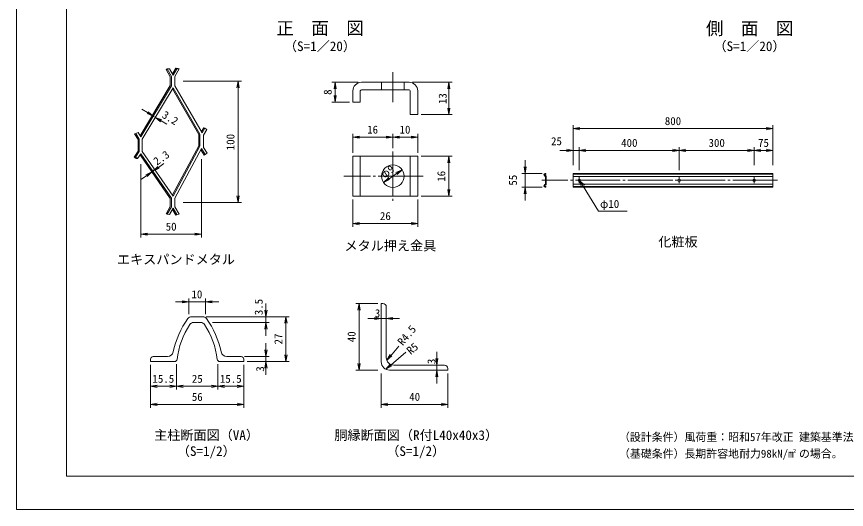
# Model space of a CAD drawing. Units: millimetres, scale not verified, with parts at other scales. Extents: x -4200 to 4200, y -2970 to 2970.
# Drawn here: x -4200 to 783, y -2970 to -9 of the extents above; entities that cross this region are included whole.
import ezdxf
from ezdxf.enums import TextEntityAlignment as Align

# ---------------------------------------------------------------- set-up
doc = ezdxf.new("R2010")
doc.units = ezdxf.units.MM
doc.header["$LTSCALE"] = 15
doc.linetypes.add('LONG_CHAIN', pattern=[21, 18, -1, 1, -1])
doc.layers.add('0-0_D-TTL-TXT', color=7, linetype='Continuous')
for name, color, linetype, lineweight in [('0-1_D-STR1', 1, 'Continuous', 9), ('0-2_D-BMK', 2, 'LONG_CHAIN', 9), ('0-3_D-STR-DIM', 7, 'Continuous', 9), ('0-7_D-STR3', 3, 'Continuous', 9), ('0-8_0', 7, 'Continuous', 9), ('0-9_D-STR-TXT', 7, 'Continuous', 9), ('0-A_D-STR2', 7, 'Continuous', 9), ('0-B_D-TTL', 2, 'Continuous', 9)]:
    doc.layers.add(name, color=color, linetype=linetype, lineweight=lineweight)
doc.styles.add('ＭＳ ゴシック', font='')
doc.styles.get('ＭＳ ゴシック').set_extended_font_data('MS Gothic')

# ---------------------------------------------------------------- blocks, each defined once
blk = doc.blocks.new('_Open')
at = {"layer": '0-8_0'}
blk.add_line((-15, 2.5), (0, 0), dxfattribs=at)
blk.add_lwpolyline([(-15, -2.5), (0, 0), (-15, 0)], dxfattribs=at)
blk = doc.blocks.new('MLeader15')
at = {"layer": '0-9_D-STR-TXT'}
blk.add_line((-819.22, -993.98), (-798.27, -1028.05), dxfattribs=at)
for points in [[(-807.4, -1033.67), (-819.22, -993.98), (-789.14, -1022.44)], [(-798.27, -1028.05), (-706.04, -1178.07), (-539.44, -1178.07), (-532.24, -1178.07)]]:
    blk.add_lwpolyline(points, dxfattribs=at)

msp = doc.modelspace()

# ---------------------------------------------------------------- linework, layer by layer
at = {"layer": '0-1_D-STR1'}
for p, q in [((-2009.8, -2083.01), (-2009.8, -1733.01)), ((-1999.8, -1733.01), (-2009.8, -1733.01)), ((-1979.8, -1753.01), (-1979.8, -2058.01)), ((-3150.38, -1811.92), (-3080.62, -1811.92)), ((-3138.03, -1846.92), (-3092.98, -1846.92)), ((-3395.5, -2066.92), (-3395.5, -2081.92)), ((-3251.38, -2081.92), (-3395.5, -2081.92)), ((-3293.67, -2051.92), (-3380.5, -2051.92)), ((-2979.62, -2081.92), (-2835.5, -2081.92)), ((-2937.33, -2051.92), (-2850.5, -2051.92)), ((-2835.5, -2066.92), (-2835.5, -2081.92)), ((-1934.8, -2103.01), (-1629.8, -2103.01))]:
    msp.add_line(p, q, dxfattribs=at)
msp.add_lwpolyline([(-1959.8, -2133.01), (-1609.8, -2133.01), (-1609.8, -2123.01)], dxfattribs=at)
for centre, radius, start, end in [((-1999.8, -1753.01), 20, 0, 90), ((-2740.5, -2131.92), 530, 144.25644, 168.25596), ((-3150.38, -1836.92), 25, 90, 144.25644), ((-3080.62, -1836.92), 25, 35.74356, 90), ((-3490.5, -2131.92), 530, 11.74404, 35.74356), ((-2740.5, -2131.92), 500, 146.81334, 172.74916), ((-3138.03, -1871.92), 25, 90, 146.81334), ((-3092.98, -1871.92), 25, 33.18666, 90), ((-3490.5, -2131.92), 500, 7.25084, 33.18666), ((-3293.67, -2016.92), 35, 270, 348.25596), ((-2937.33, -2016.92), 35, 191.74404, 270), ((-3380.5, -2066.92), 15, 90, 180), ((-3251.38, -2066.92), 15, 270, 352.74916), ((-2979.62, -2066.92), 15, 187.25084, 270), ((-2850.5, -2066.92), 15, 0, 90), ((-1959.8, -2083.01), 50, 180.00043, 270), ((-1934.8, -2058.01), 45, 180.00046, 270), ((-1629.8, -2123.01), 20, 0, 90)]:
    msp.add_arc(centre, radius, start, end, dxfattribs=at)
at = {"layer": '0-2_D-BMK'}
for p, q in [((-1940.79, -343.03), (-1940.79, -523.03)), ((-1940.79, -819.57), (-1940.79, -1114.96)), ((-1758.64, -967.26), (-2235.1, -967.26)), ((370.56, -992.41), (-1045.8, -992.41)), ((-820.83, -974.41), (-820.83, -1010.41)), ((-220.83, -974.41), (-220.83, -1010.41)), ((229.17, -974.41), (229.17, -1010.41))]:
    msp.add_line(p, q, dxfattribs=at)
at = {"layer": '0-3_D-STR-DIM'}
for p, q in [((-3199.55, -396.42), (-2850.34, -396.42)), ((-2870.34, -436.42), (-2870.34, -1085.84)), ((-2148.29, -403.03), (-2306.69, -403.03)), ((-2286.69, -443.03), (-2286.69, -483.03)), ((-1823.29, -403.03), (-1584.14, -403.03)), ((-1604.14, -443.03), (-1604.14, -558.03)), ((-2200.79, -523.03), (-2306.69, -523.03)), ((-3413.33, -586.01), (-3447.61, -565.41)), ((-3379.04, -606.61), (-3366.31, -614.26)), ((-3332.02, -634.86), (-3297.73, -655.46)), ((-1770.79, -598.03), (-1584.14, -598.03)), ((-858.33, -901.16), (-858.33, -661.77)), ((-818.33, -681.77), (301.67, -681.77)), ((341.67, -901.16), (341.67, -661.77)), ((-2180.79, -827.26), (-2180.79, -713.1)), ((-2140.79, -733.1), (-1980.79, -733.1)), ((-1940.79, -799.57), (-1940.79, -713.1)), ((-1940.79, -799.57), (-1940.79, -713.1)), ((-1900.79, -733.1), (-1830.79, -733.1)), ((-1790.79, -827.26), (-1790.79, -713.1)), ((-858.33, -871.16), (-858.33, -792.77)), ((-820.83, -931.16), (-820.83, -792.77)), ((-820.83, -901.16), (-820.83, -792.77)), ((-220.83, -931.16), (-220.83, -792.77)), ((-220.83, -931.16), (-220.83, -792.77)), ((229.17, -901.16), (229.17, -792.77)), ((229.17, -901.16), (229.17, -792.77)), ((341.67, -901.16), (341.67, -792.77)), ((-898.33, -812.77), (-938.33, -812.77)), ((-820.83, -812.77), (-858.33, -812.77)), ((-780.83, -812.77), (-260.83, -812.77)), ((-780.83, -812.77), (-740.83, -812.77)), ((-180.83, -812.77), (189.17, -812.77)), ((269.17, -812.77), (301.67, -812.77)), ((-3454.16, -895.54), (-3454.16, -1335.89)), ((-3348.34, -914.93), (-3315.47, -892.14)), ((-3089.65, -866.17), (-3089.65, -1335.89)), ((-1770.79, -847.26), (-1584.14, -847.26)), ((-1604.14, -887.26), (-1604.14, -1047.26)), ((-1146.12, -911.16), (-1146.12, -871.16)), ((-3387.31, -941.95), (-3381.21, -937.72)), ((-3420.19, -964.74), (-3453.06, -987.53)), ((-1963.42, -982.89), (-1918.16, -951.64)), ((-1043.85, -951.16), (-1166.12, -951.16)), ((-1146.12, -951.16), (-1146.12, -1033.66)), ((-1043.85, -1033.66), (-1166.12, -1033.66)), ((-1770.79, -1087.26), (-1584.14, -1087.26)), ((-1146.12, -1073.66), (-1146.12, -1113.66)), ((-3199.55, -1125.84), (-2850.34, -1125.84)), ((-2180.79, -1107.26), (-2180.79, -1272.51)), ((-1790.79, -1107.26), (-1790.79, -1272.51)), ((-2140.79, -1252.51), (-1830.79, -1252.51)), ((-3414.16, -1315.89), (-3129.65, -1315.89)), ((-3205.5, -1722.8), (-3245.5, -1722.8)), ((-3165.5, -1797.01), (-3165.5, -1702.8)), ((-3165.5, -1722.8), (-3065.5, -1722.8)), ((-3065.5, -1797.01), (-3065.5, -1702.8)), ((-3025.5, -1722.8), (-2985.5, -1722.8)), ((-2702.86, -1771.92), (-2702.86, -1731.92)), ((-2029.8, -1733.01), (-2163.13, -1733.01)), ((-2143.13, -1773.01), (-2143.13, -2093.01)), ((-3060.62, -1811.92), (-2682.86, -1811.92)), ((-3045.5, -1811.92), (-2562.71, -1811.92)), ((-2702.86, -1811.92), (-2702.86, -1846.92)), ((-2049.8, -1822.96), (-2089.8, -1822.96)), ((-2009.8, -1822.96), (-1979.8, -1822.96)), ((-1939.8, -1822.96), (-1899.8, -1822.96)), ((-3023.65, -1846.92), (-2682.86, -1846.92)), ((-2702.86, -1886.92), (-2702.86, -1926.92)), ((-2582.71, -2041.92), (-2582.71, -1851.92)), ((-2702.86, -2011.92), (-2702.86, -1971.92)), ((-1905.38, -1989.93), (-1975.48, -2072.7)), ((-1862.39, -2025.53), (-1980.28, -2126.61)), ((-1676.47, -2063.01), (-1676.47, -2023.01)), ((-2830.5, -2051.92), (-2682.86, -2051.92)), ((-2815.5, -2081.92), (-2682.86, -2081.92)), ((-2815.5, -2081.92), (-2562.71, -2081.92)), ((-2702.86, -2081.92), (-2702.86, -2051.92)), ((-3395.5, -2101.92), (-3395.5, -2250.28)), ((-3395.5, -2101.92), (-3395.5, -2359.24)), ((-3240.5, -2097.24), (-3240.5, -2250.28)), ((-3240.5, -2097.24), (-3240.5, -2250.28)), ((-2990.5, -2097.24), (-2990.5, -2250.28)), ((-2990.5, -2097.24), (-2990.5, -2250.28)), ((-2835.5, -2101.92), (-2835.5, -2250.28)), ((-2835.5, -2101.92), (-2835.5, -2359.24)), ((-2702.86, -2121.92), (-2702.86, -2161.92)), ((-2029.8, -2133.01), (-2163.13, -2133.01)), ((-1676.47, -2103.01), (-1676.47, -2133.01)), ((-2009.8, -2153.01), (-2009.8, -2358.7)), ((-1676.47, -2173.01), (-1676.47, -2213.01)), ((-1609.8, -2153.01), (-1609.8, -2358.7)), ((-3355.5, -2230.28), (-3280.5, -2230.28)), ((-3200.5, -2230.28), (-3030.5, -2230.28)), ((-2950.5, -2230.28), (-2875.5, -2230.28)), ((-3355.5, -2339.24), (-2875.5, -2339.24)), ((-1969.8, -2338.7), (-1649.8, -2338.7))]:
    msp.add_line(p, q, dxfattribs=at)
at = {"layer": '0-7_D-STR3'}
for p, q in [((-2128.29, -403.03), (-1843.29, -403.03)), ((-2128.29, -448.03), (-1843.29, -448.03)), ((-2008.29, -403.03), (-2008.29, -448.03)), ((-1873.29, -403.03), (-1873.29, -448.03)), ((-2180.79, -523.03), (-2180.79, -455.53)), ((-2135.79, -523.03), (-2135.79, -455.53)), ((-1835.79, -598.03), (-1835.79, -455.53)), ((-1790.79, -598.03), (-1790.79, -455.53)), ((-2135.79, -523.03), (-2180.79, -523.03)), ((-1790.79, -598.03), (-1835.79, -598.03)), ((-2135.79, -1087.26), (-2135.79, -847.26)), ((-1835.79, -1087.26), (-1835.79, -847.26)), ((-1790.79, -1087.26), (-1790.79, -847.26)), ((-1023.85, -969.16), (-1023.85, -1015.66)), ((-1020.85, -951.68), (-1020.85, -956.81)), ((-1019.35, -967.51), (-1019.35, -1017.31)), ((341.67, -951.16), (-858.33, -951.16)), ((-858.33, -951.16), (-858.33, -1033.66)), ((341.67, -955.66), (-858.33, -955.66)), ((341.67, -969.16), (-858.33, -969.16)), ((341.67, -951.16), (341.67, -1033.66)), ((-1020.85, -1028.02), (-1020.85, -1033.15)), ((341.67, -1015.66), (-858.33, -1015.66)), ((341.67, -1029.16), (-858.33, -1029.16)), ((341.67, -1033.66), (-858.33, -1033.66)), ((-2180.79, -1087.26), (-1790.79, -1087.26))]:
    msp.add_line(p, q, dxfattribs=at)
msp.add_lwpolyline([(-2180.79, -1087.26), (-2180.79, -847.26), (-1790.79, -847.26)], dxfattribs=at)
for centre, radius in [((-1940.79, -967.26), 67.5), ((-820.83, -992.41), 7.5), ((-220.83, -992.41), 7.5), ((229.17, -992.41), 7.5)]:
    msp.add_circle(centre, radius, dxfattribs=at)
for centre, radius, start, end in [((-2128.29, -455.53), 52.5, 90, 180), ((-2128.29, -455.53), 7.5, 90, 180), ((-1843.29, -455.53), 52.5, 0, 90), ((-1843.29, -455.53), 7.5, 0, 90), ((-1023.85, -960.16), 9, 70.52868, 269.99967), ((-1023.85, -960.16), 4.5, 48.18947, 281.53729), ((-1022.35, -967.51), 3, 0, 101.53718), ((-1023.85, -1024.66), 9, 90.00033, 289.47131), ((-1023.85, -1024.66), 4.5, 78.46349, 311.81055), ((-1022.35, -1017.31), 3, 258.46283, 0.00055)]:
    msp.add_arc(centre, radius, start, end, dxfattribs=at)
at = {"layer": '0-A_D-STR2'}
for p, q in [((-3295.63, -323.51), (-3302.06, -327.22)), ((-3276.84, -370.88), (-3302.06, -327.22)), ((-3281.3, -321.91), (-3295.63, -323.51)), ((-3281.3, -321.91), (-3295.63, -323.51)), ((-3269.41, -368.89), (-3295.63, -323.51)), ((-3269.41, -368.89), (-3295.63, -323.51)), ((-3281.3, -321.91), (-3259.48, -360.11)), ((-3281.3, -321.91), (-3259.48, -360.11)), ((-3237.67, -321.91), (-3259.48, -360.11)), ((-3237.67, -321.91), (-3259.48, -360.11)), ((-3249.55, -368.89), (-3223.33, -323.51)), ((-3249.55, -368.89), (-3223.33, -323.51)), ((-3244.11, -318.23), (-3229.77, -319.83)), ((-3237.67, -321.91), (-3223.33, -323.51)), ((-3237.67, -321.91), (-3223.33, -323.51)), ((-3223.33, -323.51), (-3229.77, -319.83)), ((-3276.84, -422.08), (-3276.84, -370.88)), ((-3269.41, -424.71), (-3269.41, -368.89)), ((-3269.41, -424.14), (-3269.41, -368.89)), ((-3249.55, -423.95), (-3249.55, -368.89)), ((-3249.55, -424.71), (-3249.55, -368.89)), ((-3276.84, -422.08), (-3458.51, -724.48)), ((-3269.41, -424.14), (-3454.25, -731.8)), ((-3259.48, -436.44), (-3445.4, -745.91)), ((-3263.85, -443.72), (-3106.21, -716.77)), ((-3259.48, -436.44), (-3098.78, -714.78)), ((-3249.55, -423.95), (-3085.92, -707.36)), ((-3090.29, -700.09), (-3076.44, -676.31)), ((-3076.95, -721.46), (-3057.19, -687.52)), ((-3070.02, -680.05), (-3076.44, -676.31)), ((-3482.98, -711.97), (-3491.05, -712.86)), ((-3470.64, -747.91), (-3491.05, -712.86)), ((-3470.15, -704.5), (-3482.98, -711.97)), ((-3463.22, -745.91), (-3482.98, -711.97)), ((-3454.25, -731.8), (-3470.15, -704.5)), ((-3463.22, -745.91), (-3463.22, -819.08)), ((-3445.4, -745.91), (-3445.4, -819.08)), ((-3106.21, -716.77), (-3106.21, -786.09)), ((-3098.78, -714.78), (-3098.78, -787.96)), ((-3076.95, -721.46), (-3076.95, -794.64)), ((-3470.64, -747.91), (-3470.64, -816.92)), ((-3106.21, -786.09), (-3264.23, -1080.39)), ((-3098.78, -787.96), (-3259.48, -1087.23)), ((-3076.95, -794.64), (-3054.65, -829.7)), ((-3470.64, -816.92), (-3493.69, -853.16)), ((-3463.22, -819.08), (-3485.52, -854.15)), ((-3454.16, -832.51), (-3473, -862.12)), ((-3458.48, -839.3), (-3276.84, -1101.29)), ((-3454.16, -832.51), (-3269.41, -1098.97)), ((-3445.4, -819.08), (-3259.48, -1087.23)), ((-3089.65, -802.34), (-3249.55, -1100.12)), ((-3093.68, -809.84), (-3073.44, -841.66)), ((-3073.44, -841.66), (-3067.18, -837.67)), ((-3481.16, -861.13), (-3493.69, -853.16)), ((-3473, -862.12), (-3481.16, -861.13)), ((-3276.84, -1101.29), (-3276.84, -1149.57)), ((-3269.41, -1098.97), (-3269.41, -1151.56)), ((-3249.55, -1100.12), (-3249.55, -1151.56)), ((-3276.84, -1149.57), (-3302.06, -1193.22)), ((-3295.63, -1196.94), (-3302.06, -1193.22)), ((-3269.41, -1151.56), (-3295.63, -1196.94)), ((-3281.3, -1198.53), (-3259.48, -1160.34)), ((-3237.67, -1198.53), (-3259.48, -1160.34)), ((-3249.55, -1151.56), (-3223.33, -1196.94)), ((-3281.3, -1198.53), (-3295.63, -1196.94)), ((-3237.67, -1198.53), (-3223.33, -1196.94))]:
    msp.add_line(p, q, dxfattribs=at)
for points in [[(-3237.67, -321.91), (-3244.11, -318.23), (-3263.76, -352.62)], [(-3085.92, -707.36), (-3070.02, -680.05), (-3057.19, -687.52)], [(-3089.65, -802.34), (-3067.18, -837.67), (-3054.65, -829.7)], [(-3473, -862.12), (-3485.52, -854.15), (-3493.69, -853.16)], [(-3237.67, -1198.53), (-3244.11, -1202.21), (-3263.76, -1167.82)]]:
    msp.add_lwpolyline(points, dxfattribs=at)
at = {"layer": '0-B_D-TTL', "color": 7}
msp.add_lwpolyline([(-4200.01, -2970.1), (4199.99, -2970.1), (4199.99, 2969.9), (-4200.01, 2969.9)], close=True, dxfattribs=at)
at = {"layer": '0-B_D-TTL'}
msp.add_lwpolyline([(-3900.01, 2769.9), (3899.99, 2769.9), (3899.99, -2770.1), (-3900.01, -2770.1)], close=True, dxfattribs=at)

# ---------------------------------------------------------------- block references
at = {"layer": '0-3_D-STR-DIM', "xscale": 2.666667, "yscale": 2.666667}
for p, rotation in [((-2870.34, -396.42), 90), ((-2286.69, -403.03), 90), ((-1604.14, -403.03), 90), ((-2286.69, -523.03), 270), ((-3379.04, -606.61), 329.00363), ((-1604.14, -598.03), 270), ((-3366.31, -614.26), 149.00363), ((-858.33, -681.77), 180), ((-2180.79, -733.1), 180), ((-1940.79, -733.1), 180), ((-820.83, -812.77), 180), ((-820.83, -812.77), 180), ((-220.83, -812.77), 180), ((229.17, -812.77), 180), ((-1604.14, -847.26), 90), ((-3387.31, -941.95), 34.73502), ((-3381.21, -937.72), 214.73502), ((-1885.25, -928.9), 34.63101), ((-1146.12, -951.16), 270), ((-1996.33, -1005.62), 214.63101), ((-1146.12, -1033.66), 90), ((-2870.34, -1125.84), 270), ((-1604.14, -1087.26), 270), ((-2180.79, -1252.51), 180), ((-3454.16, -1315.89), 180), ((-3065.5, -1722.8), 180), ((-2143.13, -1733.01), 90), ((-2702.86, -1811.92), 270), ((-2582.71, -1811.92), 90), ((-1979.8, -1822.96), 180), ((-2702.86, -1846.92), 90), ((-2702.86, -2051.92), 270), ((-2582.71, -2081.92), 270), ((-1976.77, -2074.23), 229.73463), ((-2702.86, -2081.92), 90), ((-2143.13, -2133.01), 270), ((-1676.47, -2103.01), 270), ((-1981.79, -2127.91), 220.61009), ((-1676.47, -2133.01), 90), ((-3395.5, -2230.28), 180), ((-3240.5, -2230.28), 180), ((-2990.5, -2230.28), 180), ((-3395.5, -2339.24), 180), ((-2009.8, -2338.7), 180)]:
    msp.add_blockref('_Open', p, dxfattribs=dict(at, rotation=rotation))
for p in [(341.67, -681.77), (-1940.79, -733.1), (-1790.79, -733.1), (-858.33, -812.77), (-220.83, -812.77), (229.17, -812.77), (341.67, -812.77), (-1790.79, -1252.51), (-3089.65, -1315.89), (-3165.5, -1722.8), (-2009.8, -1822.96), (-3240.5, -2230.28), (-2990.5, -2230.28), (-2835.5, -2230.28), (-2835.5, -2339.24), (-1609.8, -2338.7)]:
    msp.add_blockref('_Open', p, dxfattribs=at)
at = {"layer": '0-9_D-STR-TXT'}
msp.add_blockref('MLeader15', (0, 0), dxfattribs=at)

# ---------------------------------------------------------------- texts
at = {"layer": '0-0_D-TTL-TXT', "style": 'ＭＳ ゴシック'}
for s, height, p in [('正\u3000面\u3000図', 76.98, (-2639.88, -139.89)), ('側\u3000面\u3000図', 76.98, (-60.24, -141.1)), ('（S=1／20）', 57.73, (-2594.4, -233.08)), ('（S=1／20）', 57.73, (-14.76, -233.08)), ('化粧板', 57.73, (-346.27, -1407.86)), ('メタル押え金具', 57.73, (-2230.88, -1431.6)), ('エキスパンドメタル', 57.73, (-3597.13, -1513.83)), ('主柱断面図（VA）', 57.73, (-3374.11, -2569.62)), ('胴縁断面図（R付L40x40x3）', 57.73, (-2291.67, -2569.92)), ('（設計条件）風荷重：昭和57年改正 建築基準法・同施行令に基づく風圧力に準拠。', 48.06, (-582.46, -2573.7)), ('（S=1/2）', 57.73, (-3237.66, -2666.11)), ('（S=1/2）', 57.73, (-1979.79, -2666.11)), ('（基礎条件）長期許容地耐力98kN/m の場合。', 48.06, (-582.46, -2673.7)), ('2', 24.08, (463.01, -2637.89))]:
    msp.add_text(s, height=height, dxfattribs=at).set_placement(p, align=Align.BOTTOM_LEFT)
at = {"layer": '0-3_D-STR-DIM', "style": 'ＭＳ ゴシック'}
for s, rotation, p in [('8', 90, (-2293.4, -479.03)), ('13', 90, (-1602.89, -534.28)), ('3.2', 329.004, (-3339.2, -625.22)), ('100', 90, (-2877.09, -811.78)), ('2.3', 34.735, (-3349.1, -916.7)), ('φ9', 34.631, (-1984.52, -994.68)), ('16', 90, (-1610.89, -1001.14)), ('55', 90, (-1180.87, -1024.39)), ('3.5', 90, (-2707.69, -1803.01)), ('R4.5', 50, (-1869.51, -1998.89)), ('27', 90, (-2589.46, -1978.77)), ('40', 90, (-2149.88, -1965.26)), ('R5', 40, (-1823.58, -2054)), ('3', 90, (-1670.14, -2097)), ('3', 90, (-2699.36, -2142.27))]:
    msp.add_text(s, height=48.06, rotation=rotation, dxfattribs=at).set_placement(p, align=Align.BOTTOM_LEFT)
for s, p in [('800', (-307.2, -675.03)), ('16', (-2094.67, -726.35)), ('10', (-1900.19, -726.35)), ('25', (-990.5, -796.03)), ('400', (-569.33, -806.03)), ('300', (-44.7, -806.03)), ('75', (252.82, -806.03)), ('26', (-2018.02, -1245.76)), ('50', (-3304.53, -1309.14)), ('10', (-3149.9, -1716.06)), ('3', (-2048.89, -1829.84)), ('15.5', (-3384.25, -2223.53)), ('25', (-3147.6, -2223.53)), ('15.5', (-2979.25, -2223.53)), ('56', (-3147.6, -2332.49)), ('40', (-1842.05, -2331.95))]:
    msp.add_text(s, height=48.06, dxfattribs=at).set_placement(p, align=Align.BOTTOM_LEFT)
at = {"layer": '0-9_D-STR-TXT', "style": 'ＭＳ ゴシック'}
msp.add_text('φ10', height=48.06, dxfattribs=at).set_placement((-696.02, -1172.84), align=Align.BOTTOM_LEFT)

doc.saveas('drawing.dxf')
